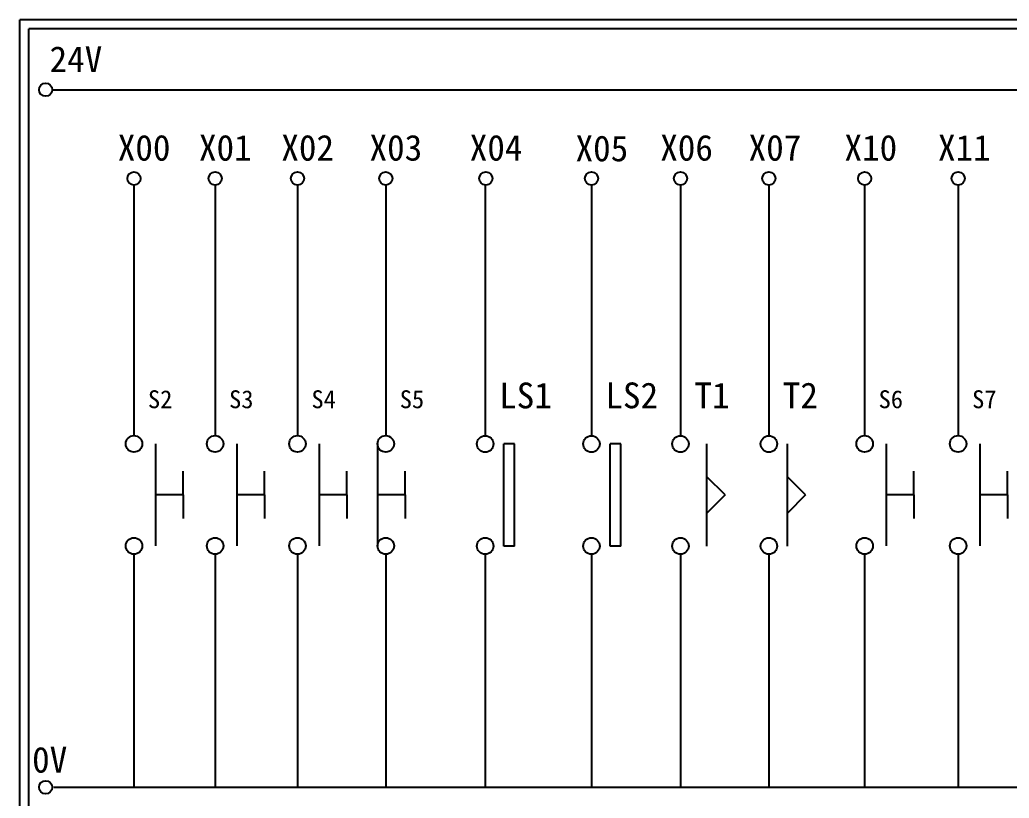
# Model space of a CAD drawing. Extents: x 325 to 612, y 3 to 207.
# Drawn here: x 325.3 to 463.3, y 98.4 to 207 of the extents above; entities that cross this region are included whole.
import ezdxf

# ---------------------------------------------------------------- set-up
doc = ezdxf.new("R2010")
doc.units = 0
doc.layers.get('0').update_dxf_attribs({"linetype": 'CONTINUOUS'})
doc.layers.add('圖框層', color=7, linetype='CONTINUOUS')
doc.layers.add('標尺寸層', color=3, linetype='CONTINUOUS')
doc.styles.add('STSL', font='KAIU.TTF')

msp = doc.modelspace()

# ---------------------------------------------------------------- linework, layer by layer
for p, q in [((394.31, 147.83), (392.81, 147.83)), ((409.13, 147.83), (407.62, 147.83)), ((348.11, 140.73), (348.11, 144.04)), ((359.42, 140.73), (359.42, 144.04)), ((370.91, 140.73), (370.91, 144.04)), ((379.06, 140.73), (379.06, 144.04)), ((449.98, 140.73), (449.98, 144.04)), ((463.01, 140.73), (463.01, 144.04)), ((348.11, 140.73), (348.11, 137.42)), ((359.42, 140.73), (359.42, 137.42)), ((370.91, 140.73), (370.91, 137.42)), ((379.06, 140.73), (379.06, 137.42)), ((449.98, 140.73), (449.98, 137.42)), ((463.01, 140.73), (463.01, 137.42)), ((394.31, 133.6), (392.81, 133.6)), ((409.13, 133.6), (407.62, 133.6))]:
    msp.add_line(p, q)
at = {"layer": '圖框層', "color": 7}
for p, q in [((612.32, 206.97), (325.32, 206.97)), ((325.32, 3), (325.32, 206.97)), ((611.07, 205.72), (326.57, 205.72)), ((326.57, 4.25), (326.57, 205.72))]:
    msp.add_line(p, q, dxfattribs=at)
at = {"layer": '標尺寸層', "color": 7}
for p, q in [((329.84, 197.22), (607.44, 197.22)), ((341.24, 183.91), (341.24, 148.99)), ((352.55, 183.91), (352.55, 148.99)), ((364.03, 183.91), (364.03, 148.99)), ((376.34, 183.91), (376.34, 148.99)), ((390.2, 183.91), (390.2, 148.98)), ((405.02, 183.91), (405.02, 148.99)), ((417.43, 183.91), (417.43, 148.99)), ((429.75, 183.91), (429.75, 148.99)), ((443.1, 183.91), (443.1, 148.99)), ((456.14, 183.91), (456.14, 148.99)), ((344.25, 147.84), (344.25, 133.61)), ((355.56, 147.84), (355.56, 133.61)), ((367.04, 147.84), (367.04, 133.61)), ((375.19, 147.84), (375.19, 133.61)), ((392.81, 133.6), (392.81, 147.83)), ((394.31, 133.6), (394.31, 147.83)), ((407.62, 133.6), (407.62, 147.83)), ((409.13, 133.6), (409.13, 147.83)), ((421.12, 133.6), (421.12, 147.83)), ((432.35, 133.6), (432.35, 147.83)), ((446.11, 147.84), (446.11, 133.61)), ((459.15, 147.84), (459.15, 133.61)), ((348.11, 140.73), (344.25, 140.73)), ((359.42, 140.73), (355.56, 140.73)), ((370.91, 140.73), (367.04, 140.73)), ((379.06, 140.73), (375.19, 140.73)), ((449.98, 140.73), (446.11, 140.73)), ((463.01, 140.73), (459.15, 140.73)), ((341.24, 132.46), (341.24, 99.96)), ((352.55, 132.46), (352.55, 99.96)), ((364.03, 132.46), (364.03, 99.96)), ((376.34, 132.46), (376.34, 99.96)), ((390.2, 132.45), (390.2, 99.95)), ((390.2, 132.45), (390.2, 99.95)), ((405.02, 132.46), (405.02, 99.96)), ((405.02, 132.45), (405.02, 99.96)), ((417.43, 132.46), (417.43, 99.96)), ((417.43, 132.45), (417.43, 99.96)), ((429.75, 132.46), (429.75, 99.96)), ((429.75, 132.45), (429.75, 99.96)), ((443.1, 132.46), (443.1, 99.96)), ((456.14, 132.46), (456.14, 99.96)), ((330.05, 99.96), (607.92, 99.96))]:
    msp.add_line(p, q, dxfattribs=at)
at = {"layer": '標尺寸層'}
for p, q in [((423.65, 140.72), (421.12, 143.25)), ((434.88, 140.72), (432.35, 143.25)), ((423.65, 140.72), (421.12, 138.19)), ((434.88, 140.72), (432.35, 138.19))]:
    msp.add_line(p, q, dxfattribs=at)
at = {"layer": '標尺寸層', "color": 7}
for centre, radius in [((328.92, 197.22), 0.92), ((341.24, 184.83), 0.92), ((352.55, 184.83), 0.92), ((364.03, 184.83), 0.92), ((376.34, 184.83), 0.92), ((390.3, 184.83), 0.92), ((390.3, 184.83), 0.92), ((405.02, 184.83), 0.92), ((417.43, 184.83), 0.92), ((429.75, 184.83), 0.92), ((443.1, 184.83), 0.92), ((456.14, 184.83), 0.92), ((341.24, 147.84), 1.15), ((352.55, 147.84), 1.15), ((364.03, 147.84), 1.15), ((376.34, 147.84), 1.15), ((390.2, 147.83), 1.15), ((405.02, 147.83), 1.15), ((417.43, 147.83), 1.15), ((429.75, 147.83), 1.15), ((443.1, 147.84), 1.15), ((456.14, 147.84), 1.15), ((341.24, 133.61), 1.15), ((352.55, 133.61), 1.15), ((364.03, 133.61), 1.15), ((376.34, 133.61), 1.15), ((390.2, 133.6), 1.15), ((405.02, 133.6), 1.15), ((417.43, 133.6), 1.15), ((429.75, 133.6), 1.15), ((443.1, 133.61), 1.15), ((456.14, 133.61), 1.15), ((328.92, 99.96), 0.92)]:
    msp.add_circle(centre, radius, dxfattribs=at)

# ---------------------------------------------------------------- texts
at = {"layer": '圖框層', "color": 4, "style": 'STSL'}
for s, height, p in [('24V', 3.6, (329.47, 199.68)), ('X00', 3.6, (338.98, 187.33)), ('X01', 3.6, (350.3, 187.33)), ('X02', 3.6, (361.78, 187.33)), ('X03', 3.6, (374.08, 187.33)), ('X04', 3.6, (388.05, 187.33)), ('X05', 3.6, (402.8, 187.24)), ('X06', 3.6, (414.61, 187.33)), ('X07', 3.6, (426.93, 187.33)), ('X10', 3.6, (440.29, 187.33)), ('X11', 3.6, (453.33, 187.33)), ('LS1', 3.6, (392.15, 152.79)), ('LS2', 3.6, (406.96, 152.8)), ('T1', 3.6, (419.38, 152.8)), ('T2', 3.6, (431.69, 152.8)), ('S2', 2.5, (343.19, 152.81)), ('S3', 2.5, (354.5, 152.81)), ('S4', 2.5, (365.98, 152.81)), ('S5', 2.5, (378.29, 152.81)), ('S6', 2.5, (445.05, 152.81)), ('S7', 2.5, (458.09, 152.81)), ('0V', 3.6, (327.04, 102))]:
    msp.add_text(s, height=height, dxfattribs=at).set_placement(p)

doc.saveas('drawing.dxf')
